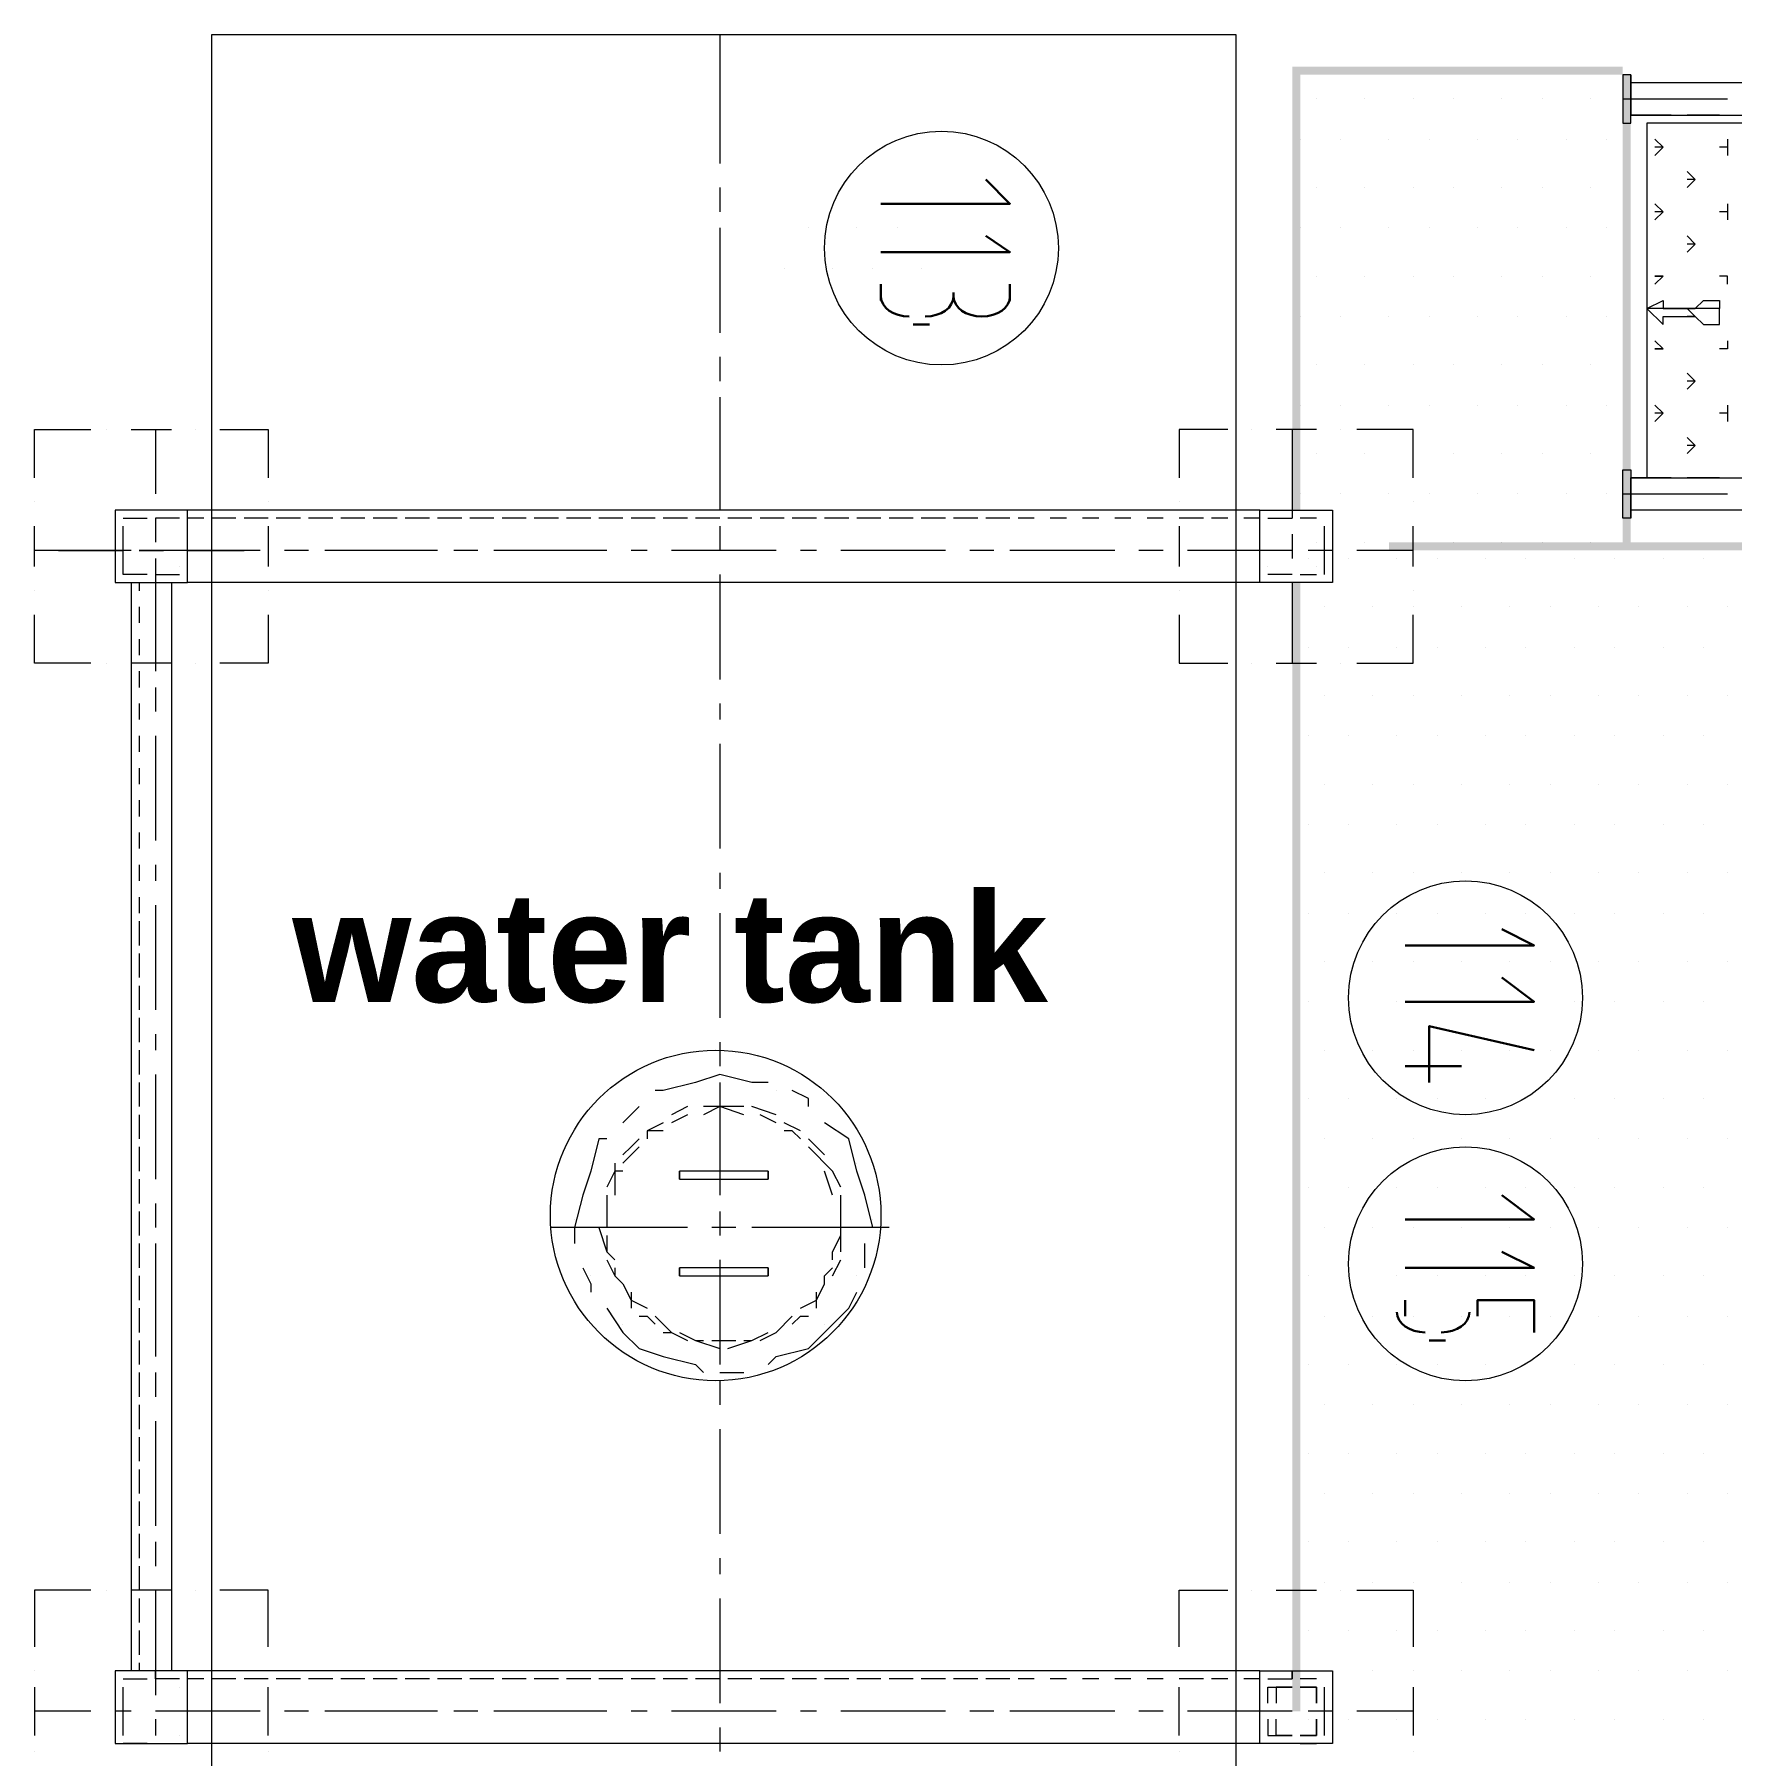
# Model space of a CAD drawing. Header units: metres. Extents: x -941 to 1333, y -28 to 1490.
# Drawn here: x 990.004 to 993.573, y 357.662 to 361.282 of the extents above; entities that cross this region are included whole.
import ezdxf

# ---------------------------------------------------------------- set-up
doc = ezdxf.new("R2010")
doc.units = ezdxf.units.M
doc.styles.add('PDF Arial Bold', font='arialbd.ttf')

msp = doc.modelspace()

# ---------------------------------------------------------------- linework, layer by layer
at = {"lineweight": 0}
for points in [[(992.53046, 356.27946), (990.37675, 356.27946), (990.37675, 361.28219), (992.53046, 361.28219)], [(993.34447, 361.09565), (993.36142, 361.09565), (993.36142, 361.1974), (993.34447, 361.1974)], [(993.34447, 361.09565), (993.36142, 361.09565), (993.36142, 361.1974), (993.34447, 361.1974)], [(993.63276, 361.09565), (993.39534, 361.09565), (993.39534, 360.34948), (993.63276, 360.34948)], [(993.34447, 360.36644), (993.36142, 360.36644), (993.36142, 360.26469), (993.34447, 360.26469)], [(993.34447, 360.36644), (993.36142, 360.36644), (993.36142, 360.26469), (993.34447, 360.26469)], [(990.25804, 360.12902), (990.32587, 360.12902), (990.32587, 360.28165), (990.25804, 360.28165), (990.17324, 360.28165), (990.17324, 360.12902)], [(992.64917, 360.12902), (992.58134, 360.12902), (992.58134, 360.28165), (992.64917, 360.28165), (992.73396, 360.28165), (992.73396, 360.12902)], [(990.25804, 357.68701), (990.32587, 357.68701), (990.32587, 357.83964), (990.25804, 357.83964), (990.25804, 357.82268), (990.25804, 357.83964), (990.17324, 357.83964), (990.17324, 357.68701)], [(992.64917, 357.68701), (992.58134, 357.68701), (992.58134, 357.83964), (992.64917, 357.83964), (992.64917, 357.82268), (992.64917, 357.83964), (992.73396, 357.83964), (992.73396, 357.68701)], [(992.70005, 357.7718), (992.70005, 357.80572), (992.66613, 357.80572), (992.70005, 357.80572)], [(992.66613, 357.70397), (992.70005, 357.70397), (992.70005, 357.73789), (992.70005, 357.70397)]]:
    msp.add_lwpolyline(points, close=True, dxfattribs=at)
for points in [[(991.44512, 361.28219), (991.44512, 361.01086)], [(993.36142, 361.1974), (993.36142, 361.11261), (995.71864, 361.11261), (995.71864, 361.18044), (993.36142, 361.18044)], [(992.70005, 361.14652), (992.70005, 361.14652)], [(992.8018, 361.14652), (992.8018, 361.14652)], [(992.90355, 361.14652), (992.90355, 361.14652)], [(992.98834, 361.14652), (992.98834, 361.14652)], [(993.09009, 361.14652), (993.09009, 361.14652)], [(993.17488, 361.14652), (993.17488, 361.14652)], [(993.27663, 361.14652), (993.27663, 361.14652)], [(993.34447, 361.14652), (993.56492, 361.14652)], [(993.44622, 361.11261), (993.36142, 361.11261)], [(993.54797, 361.11261), (993.48013, 361.11261)], [(992.66613, 361.06173), (992.66613, 361.06173)], [(992.75092, 361.06173), (992.75092, 361.06173)], [(992.85267, 361.06173), (992.85267, 361.06173)], [(992.93746, 361.06173), (992.93746, 361.06173)], [(993.03921, 361.06173), (993.03921, 361.06173)], [(993.12401, 361.06173), (993.12401, 361.06173)], [(993.22576, 361.06173), (993.22576, 361.06173)], [(993.31055, 361.06173), (993.31055, 361.06173)], [(993.4123, 361.06173), (993.42926, 361.04477), (993.4123, 361.04477)], [(993.56492, 361.06173), (993.56492, 361.04477), (993.54797, 361.04477)], [(993.42926, 361.04477), (993.4123, 361.02781)], [(993.56492, 361.04477), (993.56492, 361.02781)], [(993.48013, 360.9939), (993.49709, 360.97694), (993.48013, 360.97694)], [(993.49709, 360.97694), (993.48013, 360.95998)], [(991.44512, 360.95998), (991.44512, 360.90911)], [(992.70005, 360.95998), (992.70005, 360.95998)], [(992.8018, 360.95998), (992.8018, 360.95998)], [(992.90355, 360.95998), (992.90355, 360.95998)], [(992.98834, 360.95998), (992.98834, 360.95998)], [(993.09009, 360.95998), (993.09009, 360.95998)], [(993.17488, 360.95998), (993.17488, 360.95998)], [(993.27663, 360.95998), (993.27663, 360.95998)], [(993.4123, 360.92606), (993.42926, 360.90911), (993.4123, 360.90911)], [(993.42926, 360.90911), (993.4123, 360.89215)], [(993.56492, 360.92606), (993.56492, 360.90911), (993.54797, 360.90911)], [(993.56492, 360.90911), (993.56492, 360.89215)], [(991.44512, 360.87519), (991.44512, 360.65473)], [(991.63167, 360.87519), (991.63167, 360.87519)], [(991.73342, 360.87519), (991.73342, 360.87519)], [(991.81821, 360.87519), (991.81821, 360.87519)], [(992.66613, 360.87519), (992.66613, 360.87519)], [(992.75092, 360.87519), (992.75092, 360.87519)], [(992.85267, 360.87519), (992.85267, 360.87519)], [(992.93746, 360.87519), (992.93746, 360.87519)], [(993.03921, 360.87519), (993.03921, 360.87519)], [(993.12401, 360.87519), (993.12401, 360.87519)], [(993.22576, 360.87519), (993.22576, 360.87519)], [(993.31055, 360.87519), (993.31055, 360.87519)], [(993.48013, 360.85823), (993.49709, 360.84127), (993.48013, 360.84127)], [(993.49709, 360.84127), (993.48013, 360.82431)], [(991.58079, 360.7904), (991.58079, 360.7904)], [(991.68254, 360.7904), (991.68254, 360.7904)], [(991.76733, 360.7904), (991.76733, 360.7904)], [(991.86908, 360.7904), (991.86908, 360.7904)], [(992.70005, 360.77344), (992.70005, 360.77344)], [(992.8018, 360.77344), (992.8018, 360.77344)], [(992.90355, 360.77344), (992.90355, 360.77344)], [(992.98834, 360.77344), (992.98834, 360.77344)], [(993.09009, 360.77344), (993.09009, 360.77344)], [(993.17488, 360.77344), (993.17488, 360.77344)], [(993.27663, 360.77344), (993.27663, 360.77344)], [(993.4123, 360.77344), (993.42926, 360.77344), (993.4123, 360.77344)], [(993.42926, 360.77344), (993.4123, 360.75648)], [(993.56492, 360.75648), (993.56492, 360.77344), (993.54797, 360.77344)], [(993.39534, 360.70561), (993.42926, 360.72256), (993.42926, 360.70561), (993.49709, 360.70561), (993.51405, 360.72256), (993.54797, 360.72256), (993.54797, 360.70561), (993.39534, 360.70561), (993.42926, 360.67169), (993.42926, 360.68865), (993.49709, 360.68865), (993.51405, 360.67169), (993.54797, 360.67169), (993.54797, 360.70561)], [(992.66613, 360.68865), (992.66613, 360.68865)], [(992.75092, 360.68865), (992.75092, 360.68865)], [(992.85267, 360.68865), (992.85267, 360.68865)], [(992.93746, 360.68865), (992.93746, 360.68865)], [(993.03921, 360.68865), (993.03921, 360.68865)], [(993.12401, 360.68865), (993.12401, 360.68865)], [(993.22576, 360.68865), (993.22576, 360.68865)], [(993.31055, 360.68865), (993.31055, 360.68865)], [(993.48013, 360.70561), (993.49709, 360.68865), (993.48013, 360.68865), (993.49709, 360.68865)], [(993.4123, 360.63777), (993.42926, 360.62081), (993.4123, 360.62081), (993.42926, 360.62081)], [(993.56492, 360.63777), (993.56492, 360.62081), (993.54797, 360.62081)], [(993.56492, 360.62081), (993.56492, 360.62081)], [(991.44512, 360.60385), (991.44512, 360.55298)], [(992.70005, 360.5869), (992.70005, 360.5869)], [(992.8018, 360.5869), (992.8018, 360.5869)], [(992.90355, 360.5869), (992.90355, 360.5869)], [(992.98834, 360.5869), (992.98834, 360.5869)], [(993.09009, 360.5869), (993.09009, 360.5869)], [(993.17488, 360.5869), (993.17488, 360.5869)], [(993.27663, 360.5869), (993.27663, 360.5869)], [(993.48013, 360.56994), (993.49709, 360.55298), (993.48013, 360.55298)], [(993.49709, 360.55298), (993.48013, 360.53602)], [(991.44512, 360.51906), (991.44512, 360.28165)], [(992.66613, 360.5021), (992.66613, 360.5021)], [(992.75092, 360.5021), (992.75092, 360.5021)], [(992.85267, 360.5021), (992.85267, 360.5021)], [(992.93746, 360.5021), (992.93746, 360.5021)], [(993.03921, 360.5021), (993.03921, 360.5021)], [(993.12401, 360.5021), (993.12401, 360.5021)], [(993.22576, 360.5021), (993.22576, 360.5021)], [(993.31055, 360.5021), (993.31055, 360.5021)], [(993.4123, 360.5021), (993.42926, 360.48515), (993.4123, 360.48515)], [(993.42926, 360.48515), (993.4123, 360.46819)], [(993.56492, 360.5021), (993.56492, 360.48515), (993.54797, 360.48515)], [(993.56492, 360.48515), (993.56492, 360.46819)], [(990.00366, 360.34948), (990.00366, 360.45123), (990.12237, 360.45123)], [(990.15629, 360.45123), (990.15629, 360.45123)], [(990.20716, 360.45123), (990.29195, 360.45123)], [(990.25804, 360.45123), (990.25804, 360.31556)], [(990.34283, 360.45123), (990.34283, 360.45123)], [(990.3937, 360.45123), (990.49545, 360.45123), (990.49545, 360.34948)], [(992.5135, 360.45123), (992.41175, 360.45123), (992.41175, 360.34948)], [(992.56438, 360.45123), (992.56438, 360.45123)], [(992.70005, 360.45123), (992.61525, 360.45123)], [(992.64917, 360.45123), (992.64917, 360.26469)], [(992.75092, 360.45123), (992.75092, 360.45123)], [(992.90355, 360.34948), (992.90355, 360.45123), (992.78484, 360.45123)], [(993.48013, 360.43427), (993.49709, 360.41731), (993.48013, 360.41731)], [(992.70005, 360.40035), (992.70005, 360.40035)], [(992.8018, 360.40035), (992.8018, 360.40035)], [(992.90355, 360.40035), (992.90355, 360.40035)], [(992.98834, 360.40035), (992.98834, 360.40035)], [(993.09009, 360.40035), (993.09009, 360.40035)], [(993.17488, 360.40035), (993.17488, 360.40035)], [(993.27663, 360.40035), (993.27663, 360.40035)], [(993.49709, 360.41731), (993.48013, 360.40035)], [(993.44622, 360.34948), (993.36142, 360.34948)], [(993.36142, 360.26469), (993.36142, 360.34948), (995.71864, 360.34948), (995.71864, 360.28165), (993.36142, 360.28165)], [(993.4123, 360.34948), (993.4123, 360.34948)], [(993.54797, 360.34948), (993.48013, 360.34948)], [(993.56492, 360.34948), (993.56492, 360.34948)], [(990.00366, 360.2986), (990.00366, 360.2986)], [(990.49545, 360.2986), (990.49545, 360.2986)], [(992.41175, 360.2986), (992.41175, 360.2986)], [(992.66613, 360.31556), (992.66613, 360.31556)], [(992.75092, 360.31556), (992.75092, 360.31556)], [(992.85267, 360.31556), (992.85267, 360.31556)], [(992.90355, 360.2986), (992.90355, 360.2986)], [(992.93746, 360.31556), (992.93746, 360.31556)], [(993.03921, 360.31556), (993.03921, 360.31556)], [(993.12401, 360.31556), (993.12401, 360.31556)], [(993.22576, 360.31556), (993.22576, 360.31556)], [(993.31055, 360.31556), (993.31055, 360.31556)], [(993.34447, 360.31556), (993.56492, 360.31556)], [(990.1902, 360.26469), (990.24108, 360.26469)], [(990.1902, 360.26469), (990.1902, 360.26469)], [(990.24108, 360.28165), (990.24108, 360.28165)], [(990.25804, 360.28165), (990.25804, 360.28165)], [(990.30891, 360.26469), (990.25804, 360.26469)], [(990.25804, 360.26469), (990.25804, 360.21381)], [(990.30891, 360.26469), (990.30891, 360.26469)], [(992.58134, 360.28165), (990.32587, 360.28165)], [(990.35979, 360.26469), (990.32587, 360.26469)], [(990.42762, 360.26469), (990.37675, 360.26469)], [(990.49545, 360.26469), (990.44458, 360.26469)], [(990.56329, 360.26469), (990.51241, 360.26469)], [(990.63112, 360.26469), (990.58025, 360.26469)], [(990.69895, 360.26469), (990.64808, 360.26469)], [(990.76679, 360.26469), (990.71591, 360.26469)], [(990.83462, 360.26469), (990.78375, 360.26469)], [(990.90246, 360.26469), (990.85158, 360.26469)], [(990.97029, 360.26469), (990.91941, 360.26469)], [(991.03812, 360.26469), (990.98725, 360.26469)], [(991.10596, 360.26469), (991.05508, 360.26469)], [(991.17379, 360.26469), (991.12291, 360.26469)], [(991.24162, 360.26469), (991.19075, 360.26469)], [(991.30946, 360.26469), (991.25858, 360.26469)], [(991.37729, 360.26469), (991.32642, 360.26469)], [(991.44512, 360.26469), (991.39425, 360.26469)], [(991.51296, 360.26469), (991.46208, 360.26469)], [(991.58079, 360.26469), (991.52992, 360.26469)], [(991.64863, 360.26469), (991.59775, 360.26469)], [(991.71646, 360.26469), (991.66558, 360.26469)], [(991.78429, 360.26469), (991.73342, 360.26469)], [(991.85213, 360.26469), (991.80125, 360.26469)], [(991.91996, 360.26469), (991.86908, 360.26469)], [(991.98779, 360.26469), (991.93692, 360.26469)], [(992.05563, 360.26469), (992.00475, 360.26469)], [(992.1065, 360.26469), (992.07259, 360.26469)], [(992.17434, 360.26469), (992.14042, 360.26469)], [(992.24217, 360.26469), (992.20825, 360.26469)], [(992.31, 360.26469), (992.27609, 360.26469)], [(992.37784, 360.26469), (992.34392, 360.26469)], [(992.46263, 360.26469), (992.41175, 360.26469)], [(992.5135, 360.26469), (992.47959, 360.26469)], [(992.58134, 360.26469), (992.54742, 360.26469)], [(992.5983, 360.26469), (992.64917, 360.26469)], [(992.5983, 360.26469), (992.5983, 360.26469)], [(992.64917, 360.28165), (992.64917, 360.28165)], [(992.66613, 360.28165), (992.66613, 360.28165)], [(992.70005, 360.26469), (992.66613, 360.26469)], [(992.70005, 360.26469), (992.70005, 360.26469)], [(990.00366, 360.16294), (990.00366, 360.24773)], [(990.24108, 360.14598), (990.1902, 360.14598), (990.1902, 360.24773)], [(990.32587, 360.14598), (990.32587, 360.24773)], [(990.49545, 360.24773), (990.49545, 360.16294)], [(991.44512, 360.24773), (991.44512, 360.19685)], [(992.41175, 360.24773), (992.41175, 360.16294)], [(992.58134, 360.14598), (992.58134, 360.24773)], [(992.64917, 360.23077), (992.64917, 360.17989)], [(992.717, 360.14598), (992.717, 360.24773)], [(992.90355, 360.16294), (992.90355, 360.24773)], [(990.12237, 360.19685), (990.00366, 360.19685)], [(990.05454, 360.19685), (990.1902, 360.19685), (990.05454, 360.19685)], [(990.20716, 360.19685), (990.17324, 360.19685)], [(990.22412, 360.19685), (990.27499, 360.19685), (990.22412, 360.19685)], [(990.4785, 360.19685), (990.25804, 360.19685)], [(990.25804, 360.17989), (990.25804, 359.94248)], [(990.32587, 360.19685), (990.44458, 360.19685), (990.32587, 360.19685)], [(990.58025, 360.19685), (990.52937, 360.19685)], [(990.85158, 360.19685), (990.61416, 360.19685)], [(990.93637, 360.19685), (990.8855, 360.19685)], [(991.20771, 360.19685), (990.97029, 360.19685)], [(991.2925, 360.19685), (991.25858, 360.19685)], [(991.56383, 360.19685), (991.34337, 360.19685)], [(991.64863, 360.19685), (991.61471, 360.19685)], [(991.91996, 360.19685), (991.6995, 360.19685)], [(992.02171, 360.19685), (991.97083, 360.19685)], [(992.27609, 360.19685), (992.05563, 360.19685)], [(992.37784, 360.19685), (992.32696, 360.19685)], [(992.64917, 360.19685), (992.42871, 360.19685)], [(992.73396, 360.19685), (992.68309, 360.19685)], [(992.68309, 360.17989), (992.68309, 360.17989)], [(992.70005, 360.21381), (992.70005, 360.21381)], [(992.76788, 360.17989), (992.76788, 360.17989)], [(992.90355, 360.19685), (992.78484, 360.19685)], [(992.8018, 360.21381), (992.8018, 360.21381)], [(992.86963, 360.17989), (992.86963, 360.17989)], [(992.90355, 360.21381), (992.90355, 360.21381)], [(992.95442, 360.17989), (992.95442, 360.17989)], [(992.98834, 360.21381), (992.98834, 360.21381)], [(993.05617, 360.17989), (993.05617, 360.17989)], [(993.09009, 360.21381), (993.09009, 360.21381)], [(993.14096, 360.17989), (993.14096, 360.17989)], [(993.17488, 360.21381), (993.17488, 360.21381)], [(993.24271, 360.17989), (993.24271, 360.17989)], [(993.27663, 360.21381), (993.27663, 360.21381)], [(993.32751, 360.17989), (993.32751, 360.17989)], [(993.42926, 360.17989), (993.42926, 360.17989)], [(993.51405, 360.17989), (993.51405, 360.17989)], [(990.1902, 360.16294), (990.1902, 360.16294)], [(990.25804, 360.14598), (990.30891, 360.14598)], [(990.30891, 360.16294), (990.30891, 360.16294)], [(991.44512, 360.14598), (991.44512, 359.92552)], [(992.5983, 360.16294), (992.5983, 360.16294)], [(992.64917, 360.14598), (992.5983, 360.14598)], [(992.66613, 360.14598), (992.70005, 360.14598)], [(992.70005, 360.16294), (992.70005, 360.16294)], [(990.00366, 360.11206), (990.00366, 360.11206)], [(990.20716, 360.12902), (990.20716, 357.83964)], [(990.22412, 360.12902), (990.22412, 360.11206)], [(990.24108, 360.12902), (990.24108, 360.12902)], [(990.25804, 360.12902), (990.25804, 360.12902)], [(990.29195, 360.12902), (990.29195, 357.83964)], [(992.58134, 360.12902), (990.32587, 360.12902)], [(990.35979, 360.12902), (990.32587, 360.12902)], [(990.42762, 360.12902), (990.37675, 360.12902)], [(990.49545, 360.12902), (990.44458, 360.12902)], [(990.49545, 360.11206), (990.49545, 360.11206)], [(990.56329, 360.12902), (990.51241, 360.12902)], [(990.63112, 360.12902), (990.58025, 360.12902)], [(990.69895, 360.12902), (990.64808, 360.12902)], [(990.76679, 360.12902), (990.71591, 360.12902)], [(990.83462, 360.12902), (990.78375, 360.12902)], [(990.90246, 360.12902), (990.85158, 360.12902)], [(990.97029, 360.12902), (990.91941, 360.12902)], [(991.03812, 360.12902), (990.98725, 360.12902)], [(991.10596, 360.12902), (991.05508, 360.12902)], [(991.17379, 360.12902), (991.12291, 360.12902)], [(991.24162, 360.12902), (991.19075, 360.12902)], [(991.30946, 360.12902), (991.25858, 360.12902)], [(991.37729, 360.12902), (991.32642, 360.12902)], [(991.44512, 360.12902), (991.39425, 360.12902)], [(991.51296, 360.12902), (991.46208, 360.12902)], [(991.58079, 360.12902), (991.52992, 360.12902)], [(991.64863, 360.12902), (991.59775, 360.12902)], [(991.71646, 360.12902), (991.66558, 360.12902)], [(991.78429, 360.12902), (991.73342, 360.12902)], [(991.85213, 360.12902), (991.80125, 360.12902)], [(991.91996, 360.12902), (991.86908, 360.12902)], [(991.98779, 360.12902), (991.93692, 360.12902)], [(992.05563, 360.12902), (992.00475, 360.12902)], [(992.1065, 360.12902), (992.07259, 360.12902)], [(992.17434, 360.12902), (992.14042, 360.12902)], [(992.24217, 360.12902), (992.20825, 360.12902)], [(992.31, 360.12902), (992.27609, 360.12902)], [(992.37784, 360.12902), (992.34392, 360.12902)], [(992.46263, 360.12902), (992.41175, 360.12902)], [(992.41175, 360.11206), (992.41175, 360.11206)], [(992.5135, 360.12902), (992.47959, 360.12902)], [(992.58134, 360.12902), (992.54742, 360.12902)], [(992.64917, 360.12902), (992.64917, 360.12902)], [(992.64917, 360.12902), (992.64917, 359.95944)], [(992.66613, 360.12902), (992.66613, 360.12902)], [(992.90355, 360.11206), (992.90355, 360.11206)], [(990.22412, 360.07814), (990.22412, 360.04423)], [(992.717, 360.07814), (992.717, 360.07814)], [(992.81875, 360.07814), (992.81875, 360.07814)], [(992.90355, 360.07814), (992.90355, 360.07814)], [(993.0053, 360.07814), (993.0053, 360.07814)], [(993.10705, 360.07814), (993.10705, 360.07814)], [(993.19184, 360.07814), (993.19184, 360.07814)], [(993.29359, 360.07814), (993.29359, 360.07814)], [(993.37838, 360.07814), (993.37838, 360.07814)], [(993.48013, 360.07814), (993.48013, 360.07814)], [(993.56492, 360.07814), (993.56492, 360.07814)], [(990.12237, 359.95944), (990.00366, 359.95944), (990.00366, 360.06119)], [(990.49545, 360.06119), (990.49545, 359.95944), (990.3937, 359.95944)], [(992.41175, 360.06119), (992.41175, 359.95944), (992.5135, 359.95944)], [(992.78484, 359.95944), (992.90355, 359.95944), (992.90355, 360.06119)], [(990.22412, 360.01031), (990.22412, 359.97639)], [(992.68309, 359.99335), (992.68309, 359.99335)], [(992.76788, 359.99335), (992.76788, 359.99335)], [(992.86963, 359.99335), (992.86963, 359.99335)], [(992.95442, 359.99335), (992.95442, 359.99335)], [(993.05617, 359.99335), (993.05617, 359.99335)], [(993.14096, 359.99335), (993.14096, 359.99335)], [(993.24271, 359.99335), (993.24271, 359.99335)], [(993.32751, 359.99335), (993.32751, 359.99335)], [(993.42926, 359.99335), (993.42926, 359.99335)], [(993.51405, 359.99335), (993.51405, 359.99335)], [(990.15629, 359.95944), (990.15629, 359.95944)], [(990.29195, 359.95944), (990.20716, 359.95944)], [(990.22412, 359.94248), (990.22412, 359.90856)], [(990.34283, 359.95944), (990.34283, 359.95944)], [(992.56438, 359.95944), (992.56438, 359.95944)], [(992.61525, 359.95944), (992.70005, 359.95944)], [(992.75092, 359.95944), (992.75092, 359.95944)], [(990.25804, 359.90856), (990.25804, 359.85769)], [(992.717, 359.8916), (992.717, 359.8916)], [(992.81875, 359.8916), (992.81875, 359.8916)], [(992.90355, 359.8916), (992.90355, 359.8916)], [(993.0053, 359.8916), (993.0053, 359.8916)], [(993.10705, 359.8916), (993.10705, 359.8916)], [(993.19184, 359.8916), (993.19184, 359.8916)], [(993.29359, 359.8916), (993.29359, 359.8916)], [(993.37838, 359.8916), (993.37838, 359.8916)], [(993.48013, 359.8916), (993.48013, 359.8916)], [(993.56492, 359.8916), (993.56492, 359.8916)], [(990.22412, 359.87464), (990.22412, 359.84073)], [(991.44512, 359.87464), (991.44512, 359.84073)], [(990.22412, 359.80681), (990.22412, 359.77289)], [(990.25804, 359.80681), (990.25804, 359.58635)], [(991.44512, 359.78985), (991.44512, 359.56939)], [(992.68309, 359.80681), (992.68309, 359.80681)], [(992.76788, 359.80681), (992.76788, 359.80681)], [(992.86963, 359.80681), (992.86963, 359.80681)], [(992.95442, 359.80681), (992.95442, 359.80681)], [(993.05617, 359.80681), (993.05617, 359.80681)], [(993.14096, 359.80681), (993.14096, 359.80681)], [(993.24271, 359.80681), (993.24271, 359.80681)], [(993.32751, 359.80681), (993.32751, 359.80681)], [(993.42926, 359.80681), (993.42926, 359.80681)], [(993.51405, 359.80681), (993.51405, 359.80681)], [(990.22412, 359.73898), (990.22412, 359.70506)], [(992.717, 359.70506), (992.717, 359.70506)], [(992.81875, 359.70506), (992.81875, 359.70506)], [(992.90355, 359.70506), (992.90355, 359.70506)], [(993.0053, 359.70506), (993.0053, 359.70506)], [(993.10705, 359.70506), (993.10705, 359.70506)], [(993.19184, 359.70506), (993.19184, 359.70506)], [(993.29359, 359.70506), (993.29359, 359.70506)], [(993.37838, 359.70506), (993.37838, 359.70506)], [(993.48013, 359.70506), (993.48013, 359.70506)], [(993.56492, 359.70506), (993.56492, 359.70506)], [(990.22412, 359.67114), (990.22412, 359.63723)], [(990.22412, 359.60331), (990.22412, 359.56939)], [(992.68309, 359.62027), (992.68309, 359.62027)], [(992.76788, 359.62027), (992.76788, 359.62027)], [(992.86963, 359.62027), (992.86963, 359.62027)], [(992.95442, 359.62027), (992.95442, 359.62027)], [(993.05617, 359.62027), (993.05617, 359.62027)], [(993.14096, 359.62027), (993.14096, 359.62027)], [(993.24271, 359.62027), (993.24271, 359.62027)], [(993.32751, 359.62027), (993.32751, 359.62027)], [(993.42926, 359.62027), (993.42926, 359.62027)], [(993.51405, 359.62027), (993.51405, 359.62027)], [(990.22412, 359.53548), (990.22412, 359.50156)], [(990.25804, 359.53548), (990.25804, 359.50156)], [(991.44512, 359.51852), (991.44512, 359.4846)], [(992.717, 359.51852), (992.717, 359.51852)], [(992.81875, 359.51852), (992.81875, 359.51852)], [(992.90355, 359.51852), (992.90355, 359.51852)], [(993.0053, 359.51852), (993.0053, 359.51852)], [(993.10705, 359.51852), (993.10705, 359.51852)], [(993.19184, 359.51852), (993.19184, 359.51852)], [(993.29359, 359.51852), (993.29359, 359.51852)], [(993.37838, 359.51852), (993.37838, 359.51852)], [(993.48013, 359.51852), (993.48013, 359.51852)], [(993.56492, 359.51852), (993.56492, 359.51852)], [(990.22412, 359.46764), (990.22412, 359.43373)], [(990.25804, 359.45068), (990.25804, 359.23022)], [(991.44512, 359.43373), (991.44512, 359.21327)], [(992.68309, 359.43373), (992.68309, 359.43373)], [(992.76788, 359.43373), (992.76788, 359.43373)], [(992.86963, 359.43373), (992.86963, 359.43373)], [(992.95442, 359.43373), (992.95442, 359.43373)], [(993.05617, 359.43373), (993.05617, 359.43373)], [(993.14096, 359.43373), (993.14096, 359.43373)], [(993.24271, 359.43373), (993.24271, 359.43373)], [(993.32751, 359.43373), (993.32751, 359.43373)], [(993.42926, 359.43373), (993.42926, 359.43373)], [(993.51405, 359.43373), (993.51405, 359.43373)], [(990.22412, 359.41677), (990.22412, 359.36589)], [(990.22412, 359.34893), (990.22412, 359.29806)], [(992.717, 359.33197), (992.717, 359.33197)], [(992.81875, 359.33197), (992.81875, 359.33197)], [(992.90355, 359.33197), (992.90355, 359.33197)], [(993.0053, 359.33197), (993.0053, 359.33197)], [(993.10705, 359.33197), (993.10705, 359.33197)], [(993.19184, 359.33197), (993.19184, 359.33197)], [(993.29359, 359.33197), (993.29359, 359.33197)], [(993.37838, 359.33197), (993.37838, 359.33197)], [(993.48013, 359.33197), (993.48013, 359.33197)], [(993.56492, 359.33197), (993.56492, 359.33197)], [(990.22412, 359.2811), (990.22412, 359.23022)], [(992.68309, 359.24718), (992.68309, 359.24718)], [(992.76788, 359.24718), (992.76788, 359.24718)], [(992.86963, 359.24718), (992.86963, 359.24718)], [(992.95442, 359.24718), (992.95442, 359.24718)], [(993.05617, 359.24718), (993.05617, 359.24718)], [(993.14096, 359.24718), (993.14096, 359.24718)], [(993.24271, 359.24718), (993.24271, 359.24718)], [(993.32751, 359.24718), (993.32751, 359.24718)], [(993.42926, 359.24718), (993.42926, 359.24718)], [(993.51405, 359.24718), (993.51405, 359.24718)], [(990.22412, 359.21327), (990.22412, 359.16239)], [(990.25804, 359.17935), (990.25804, 359.14543)], [(990.22412, 359.14543), (990.22412, 359.09456)], [(991.44512, 359.16239), (991.44512, 359.11152)], [(992.717, 359.14543), (992.717, 359.14543)], [(992.81875, 359.14543), (992.81875, 359.14543)], [(992.90355, 359.14543), (992.90355, 359.14543)], [(993.0053, 359.14543), (993.0053, 359.14543)], [(993.10705, 359.14543), (993.10705, 359.14543)], [(993.19184, 359.14543), (993.19184, 359.14543)], [(993.29359, 359.14543), (993.29359, 359.14543)], [(993.37838, 359.14543), (993.37838, 359.14543)], [(993.48013, 359.14543), (993.48013, 359.14543)], [(993.56492, 359.14543), (993.56492, 359.14543)], [(990.25804, 359.09456), (990.25804, 358.8741)], [(991.54687, 359.0776), (991.51296, 359.0776), (991.44512, 359.09456), (991.39425, 359.0776), (991.32642, 359.06064), (991.30946, 359.06064)], [(991.44512, 359.09456), (991.44512, 359.09456)], [(990.22412, 359.0776), (990.22412, 359.02672)], [(991.32642, 359.06064), (991.32642, 359.06064)], [(991.44512, 359.0776), (991.44512, 358.84018)], [(991.56383, 359.06064), (991.56383, 359.06064)], [(991.63167, 359.02672), (991.63167, 359.04368), (991.59775, 359.06064)], [(991.27554, 359.02672), (991.24162, 358.99281)], [(991.37729, 359.02672), (991.34337, 359.00977)], [(991.496, 359.02672), (991.44512, 359.02672), (991.41121, 359.02672)], [(991.496, 359.00977), (991.44512, 359.02672), (991.41121, 359.00977)], [(991.56383, 359.00977), (991.51296, 359.02672)], [(992.68309, 359.04368), (992.68309, 359.04368)], [(992.76788, 359.04368), (992.76788, 359.04368)], [(992.86963, 359.04368), (992.86963, 359.04368)], [(992.95442, 359.04368), (992.95442, 359.04368)], [(993.05617, 359.04368), (993.05617, 359.04368)], [(993.14096, 359.04368), (993.14096, 359.04368)], [(993.24271, 359.04368), (993.24271, 359.04368)], [(993.32751, 359.04368), (993.32751, 359.04368)], [(993.42926, 359.04368), (993.42926, 359.04368)], [(993.51405, 359.04368), (993.51405, 359.04368)], [(990.22412, 359.00977), (990.22412, 358.95889)], [(991.24162, 358.99281), (991.24162, 358.99281)], [(991.32642, 358.99281), (991.2925, 358.97585)], [(991.37729, 359.00977), (991.34337, 358.99281)], [(991.56383, 358.99281), (991.52992, 359.00977)], [(991.61471, 358.97585), (991.58079, 358.99281)], [(991.76733, 358.77235), (991.75038, 358.84018), (991.73342, 358.89106), (991.71646, 358.95889), (991.66558, 358.99281)], [(991.66558, 358.99281), (991.66558, 358.99281)], [(991.20771, 358.95889), (991.19075, 358.95889), (991.17379, 358.89106), (991.15683, 358.84018), (991.13987, 358.77235), (991.13987, 358.73843)], [(991.27554, 358.95889), (991.25858, 358.94193), (991.24162, 358.92497)], [(991.32642, 358.97585), (991.2925, 358.97585), (991.2925, 358.95889)], [(991.61471, 358.95889), (991.59775, 358.97585), (991.58079, 358.97585)], [(991.66558, 358.92497), (991.64863, 358.94193), (991.63167, 358.95889)], [(992.717, 358.95889), (992.717, 358.95889)], [(992.81875, 358.95889), (992.81875, 358.95889)], [(992.90355, 358.95889), (992.90355, 358.95889)], [(993.0053, 358.95889), (993.0053, 358.95889)], [(993.10705, 358.95889), (993.10705, 358.95889)], [(993.19184, 358.95889), (993.19184, 358.95889)], [(993.29359, 358.95889), (993.29359, 358.95889)], [(993.37838, 358.95889), (993.37838, 358.95889)], [(993.48013, 358.95889), (993.48013, 358.95889)], [(993.56492, 358.95889), (993.56492, 358.95889)], [(990.22412, 358.94193), (990.22412, 358.89106)], [(991.27554, 358.94193), (991.25858, 358.92497), (991.24162, 358.90801)], [(991.6995, 358.85714), (991.68254, 358.89106), (991.66558, 358.90801), (991.64863, 358.92497), (991.63167, 358.94193)], [(991.17379, 358.90801), (991.17379, 358.90801)], [(991.22467, 358.90801), (991.22467, 358.89106), (991.20771, 358.85714)], [(991.24162, 358.89106), (991.22467, 358.89106), (991.22467, 358.84018)], [(991.54687, 358.89106), (991.36033, 358.89106)], [(991.36033, 358.8741), (991.36033, 358.89106), (991.36033, 358.8741)], [(991.54687, 358.8741), (991.54687, 358.89106), (991.54687, 358.8741)], [(991.68254, 358.84018), (991.66558, 358.89106)], [(991.73342, 358.90801), (991.73342, 358.90801)], [(990.22412, 358.8741), (990.22412, 358.82322)], [(991.20771, 358.84018), (991.20771, 358.78931)], [(991.36033, 358.8741), (991.54687, 358.8741)], [(991.36033, 358.8741), (991.36033, 358.8741)], [(991.54687, 358.8741), (991.54687, 358.8741)], [(991.54687, 358.8741), (991.54687, 358.8741)], [(991.6995, 358.78931), (991.6995, 358.84018)], [(992.68309, 358.85714), (992.68309, 358.85714)], [(992.76788, 358.85714), (992.76788, 358.85714)], [(992.86963, 358.85714), (992.86963, 358.85714)], [(992.95442, 358.85714), (992.95442, 358.85714)], [(993.05617, 358.85714), (993.05617, 358.85714)], [(993.14096, 358.85714), (993.14096, 358.85714)], [(993.24271, 358.85714), (993.24271, 358.85714)], [(993.32751, 358.85714), (993.32751, 358.85714)], [(993.42926, 358.85714), (993.42926, 358.85714)], [(993.51405, 358.85714), (993.51405, 358.85714)], [(990.22412, 358.80626), (990.22412, 358.75539)], [(990.25804, 358.82322), (990.25804, 358.77235)], [(991.20771, 358.82322), (991.20771, 358.77235)], [(991.44512, 358.80626), (991.44512, 358.75539)], [(991.6995, 358.72147), (991.6995, 358.77235), (991.6995, 358.82322)], [(991.37729, 358.77235), (991.089, 358.77235)], [(991.13987, 358.78931), (991.13987, 358.78931)], [(991.19075, 358.77235), (991.20771, 358.72147)], [(991.47904, 358.77235), (991.42817, 358.77235)], [(991.80125, 358.77235), (991.51296, 358.77235)], [(991.76733, 358.78931), (991.76733, 358.78931)], [(991.76733, 358.77235), (991.76733, 358.77235)], [(992.717, 358.77235), (992.717, 358.77235)], [(992.81875, 358.77235), (992.81875, 358.77235)], [(992.90355, 358.77235), (992.90355, 358.77235)], [(993.0053, 358.77235), (993.0053, 358.77235)], [(993.10705, 358.77235), (993.10705, 358.77235)], [(993.19184, 358.77235), (993.19184, 358.77235)], [(993.29359, 358.77235), (993.29359, 358.77235)], [(993.37838, 358.77235), (993.37838, 358.77235)], [(993.48013, 358.77235), (993.48013, 358.77235)], [(993.56492, 358.77235), (993.56492, 358.77235)], [(990.22412, 358.73843), (990.22412, 358.68756)], [(990.25804, 358.73843), (990.25804, 358.50101)], [(991.20771, 358.75539), (991.20771, 358.72147), (991.22467, 358.70451)], [(991.68254, 358.70451), (991.68254, 358.72147), (991.6995, 358.75539)], [(991.75038, 358.68756), (991.75038, 358.72147), (991.75038, 358.73843)], [(991.20771, 358.70451), (991.22467, 358.6706)], [(991.44512, 358.70451), (991.44512, 358.48405)], [(991.68254, 358.6706), (991.6995, 358.70451)], [(990.22412, 358.6706), (990.22412, 358.61972)], [(991.15683, 358.68756), (991.17379, 358.65364), (991.17379, 358.63668)], [(991.17379, 358.6706), (991.17379, 358.6706)], [(991.22467, 358.68756), (991.22467, 358.6706), (991.24162, 358.65364), (991.25858, 358.61972), (991.25858, 358.60276)], [(991.54687, 358.68756), (991.36033, 358.68756)], [(991.36033, 358.68756), (991.36033, 358.6706), (991.36033, 358.68756)], [(991.36033, 358.68756), (991.36033, 358.68756)], [(991.36033, 358.6706), (991.54687, 358.6706)], [(991.54687, 358.68756), (991.54687, 358.6706), (991.54687, 358.68756)], [(991.54687, 358.68756), (991.54687, 358.68756)], [(991.64863, 358.60276), (991.64863, 358.61972), (991.66558, 358.65364), (991.66558, 358.6706), (991.68254, 358.68756)], [(991.73342, 358.6706), (991.73342, 358.6706)], [(992.68309, 358.6706), (992.68309, 358.6706)], [(992.76788, 358.6706), (992.76788, 358.6706)], [(992.86963, 358.6706), (992.86963, 358.6706)], [(992.95442, 358.6706), (992.95442, 358.6706)], [(993.05617, 358.6706), (993.05617, 358.6706)], [(993.14096, 358.6706), (993.14096, 358.6706)], [(993.24271, 358.6706), (993.24271, 358.6706)], [(993.32751, 358.6706), (993.32751, 358.6706)], [(993.42926, 358.6706), (993.42926, 358.6706)], [(993.51405, 358.6706), (993.51405, 358.6706)], [(991.25858, 358.63668), (991.25858, 358.61972), (991.2925, 358.60276)], [(991.54687, 358.48405), (991.56383, 358.50101), (991.63167, 358.51797), (991.66558, 358.55189), (991.71646, 358.60276), (991.73342, 358.63668)], [(991.61471, 358.60276), (991.64863, 358.61972), (991.64863, 358.63668)], [(990.22412, 358.60276), (990.22412, 358.55189)], [(991.20771, 358.60276), (991.24162, 358.55189), (991.27554, 358.51797), (991.32642, 358.50101), (991.39425, 358.48405), (991.41121, 358.4671)], [(991.24162, 358.56885), (991.24162, 358.56885)], [(991.27554, 358.58581), (991.2925, 358.58581), (991.30946, 358.56885)], [(991.30946, 358.58581), (991.34337, 358.55189)], [(991.32642, 358.55189), (991.34337, 358.55189), (991.37729, 358.53493)], [(991.36033, 358.55189), (991.39425, 358.53493), (991.41121, 358.53493)], [(991.496, 358.53493), (991.51296, 358.53493), (991.54687, 358.55189)], [(991.52992, 358.53493), (991.56383, 358.55189), (991.59775, 358.58581)], [(991.59775, 358.56885), (991.61471, 358.58581), (991.63167, 358.58581)], [(991.66558, 358.56885), (991.66558, 358.56885)], [(992.717, 358.58581), (992.717, 358.58581)], [(992.81875, 358.58581), (992.81875, 358.58581)], [(992.90355, 358.58581), (992.90355, 358.58581)], [(993.0053, 358.58581), (993.0053, 358.58581)], [(993.10705, 358.58581), (993.10705, 358.58581)], [(993.10705, 358.58581), (993.10705, 358.58581)], [(993.19184, 358.58581), (993.19184, 358.58581)], [(993.19184, 358.58581), (993.19184, 358.58581)], [(993.29359, 358.58581), (993.29359, 358.58581)], [(993.29359, 358.58581), (993.29359, 358.58581)], [(993.37838, 358.58581), (993.37838, 358.58581)], [(993.48013, 358.58581), (993.48013, 358.58581)], [(993.56492, 358.58581), (993.56492, 358.58581)], [(990.22412, 358.53493), (990.22412, 358.48405)], [(991.39425, 358.53493), (991.44512, 358.51797)], [(991.42817, 358.53493), (991.44512, 358.53493), (991.47904, 358.53493)], [(991.46208, 358.51797), (991.51296, 358.53493)], [(991.32642, 358.50101), (991.32642, 358.50101)], [(991.56383, 358.50101), (991.56383, 358.50101)], [(992.68309, 358.48405), (992.68309, 358.48405)], [(992.76788, 358.48405), (992.76788, 358.48405)], [(992.86963, 358.48405), (992.86963, 358.48405)], [(992.95442, 358.48405), (992.95442, 358.48405)], [(993.05617, 358.48405), (993.05617, 358.48405)], [(993.14096, 358.48405), (993.14096, 358.48405)], [(993.14096, 358.48405), (993.14096, 358.48405)], [(993.24271, 358.48405), (993.24271, 358.48405)], [(993.24271, 358.48405), (993.24271, 358.48405)], [(993.32751, 358.48405), (993.32751, 358.48405)], [(993.32751, 358.48405), (993.32751, 358.48405)], [(993.42926, 358.48405), (993.42926, 358.48405)], [(993.51405, 358.48405), (993.51405, 358.48405)], [(990.22412, 358.4671), (990.22412, 358.41622)], [(990.25804, 358.4671), (990.25804, 358.41622)], [(991.44512, 358.4671), (991.496, 358.4671)], [(991.44512, 358.4671), (991.44512, 358.4671)], [(991.44512, 358.45014), (991.44512, 358.39926)], [(990.22412, 358.39926), (990.22412, 358.34839)], [(992.717, 358.39926), (992.717, 358.39926)], [(992.81875, 358.39926), (992.81875, 358.39926)], [(992.90355, 358.39926), (992.90355, 358.39926)], [(993.0053, 358.39926), (993.0053, 358.39926)], [(993.10705, 358.39926), (993.10705, 358.39926)], [(993.10705, 358.39926), (993.10705, 358.39926)], [(993.19184, 358.39926), (993.19184, 358.39926)], [(993.19184, 358.39926), (993.19184, 358.39926)], [(993.29359, 358.39926), (993.29359, 358.39926)], [(993.29359, 358.39926), (993.29359, 358.39926)], [(993.37838, 358.39926), (993.37838, 358.39926)], [(993.48013, 358.39926), (993.48013, 358.39926)], [(993.56492, 358.39926), (993.56492, 358.39926)], [(990.25804, 358.36535), (990.25804, 358.14489)], [(991.44512, 358.34839), (991.44512, 358.12793)], [(990.22412, 358.33143), (990.22412, 358.28055)], [(992.68309, 358.29751), (992.68309, 358.29751)], [(992.76788, 358.29751), (992.76788, 358.29751)], [(992.86963, 358.29751), (992.86963, 358.29751)], [(992.95442, 358.29751), (992.95442, 358.29751)], [(993.05617, 358.29751), (993.05617, 358.29751)], [(993.14096, 358.29751), (993.14096, 358.29751)], [(993.14096, 358.29751), (993.14096, 358.29751)], [(993.24271, 358.29751), (993.24271, 358.29751)], [(993.24271, 358.29751), (993.24271, 358.29751)], [(993.32751, 358.29751), (993.32751, 358.29751)], [(993.32751, 358.29751), (993.32751, 358.29751)], [(993.42926, 358.29751), (993.42926, 358.29751)], [(993.51405, 358.29751), (993.51405, 358.29751)], [(990.22412, 358.2636), (990.22412, 358.21272)], [(990.22412, 358.19576), (990.22412, 358.14489)], [(992.717, 358.21272), (992.717, 358.21272)], [(992.81875, 358.21272), (992.81875, 358.21272)], [(992.90355, 358.21272), (992.90355, 358.21272)], [(993.0053, 358.21272), (993.0053, 358.21272)], [(993.10705, 358.21272), (993.10705, 358.21272)], [(993.10705, 358.21272), (993.10705, 358.21272)], [(993.19184, 358.21272), (993.19184, 358.21272)], [(993.19184, 358.21272), (993.19184, 358.21272)], [(993.29359, 358.21272), (993.29359, 358.21272)], [(993.29359, 358.21272), (993.29359, 358.21272)], [(993.37838, 358.21272), (993.37838, 358.21272)], [(993.48013, 358.21272), (993.48013, 358.21272)], [(993.56492, 358.21272), (993.56492, 358.21272)], [(990.22412, 358.12793), (990.22412, 358.07705)], [(990.25804, 358.11097), (990.25804, 358.06009)], [(992.68309, 358.11097), (992.68309, 358.11097)], [(992.76788, 358.11097), (992.76788, 358.11097)], [(992.86963, 358.11097), (992.86963, 358.11097)], [(992.95442, 358.11097), (992.95442, 358.11097)], [(993.05617, 358.11097), (993.05617, 358.11097)], [(993.14096, 358.11097), (993.14096, 358.11097)], [(993.24271, 358.11097), (993.24271, 358.11097)], [(993.32751, 358.11097), (993.32751, 358.11097)], [(993.42926, 358.11097), (993.42926, 358.11097)], [(993.51405, 358.11097), (993.51405, 358.11097)], [(990.22412, 358.06009), (990.22412, 358.00922)], [(991.44512, 358.07705), (991.44512, 358.04314)], [(990.12237, 358.00922), (990.00366, 358.00922), (990.00366, 357.89051)], [(990.15629, 358.00922), (990.15629, 358.00922)], [(990.29195, 358.00922), (990.20716, 358.00922)], [(990.25804, 358.00922), (990.25804, 357.78876)], [(990.34283, 358.00922), (990.34283, 358.00922)], [(990.49545, 357.89051), (990.49545, 358.00922), (990.3937, 358.00922)], [(992.41175, 357.89051), (992.41175, 358.00922), (992.5135, 358.00922)], [(992.56438, 358.00922), (992.56438, 358.00922)], [(992.61525, 358.00922), (992.70005, 358.00922)], [(992.717, 358.02618), (992.717, 358.02618)], [(992.75092, 358.00922), (992.75092, 358.00922)], [(992.78484, 358.00922), (992.90355, 358.00922), (992.90355, 357.89051)], [(992.81875, 358.02618), (992.81875, 358.02618)], [(992.90355, 358.02618), (992.90355, 358.02618)], [(993.0053, 358.02618), (993.0053, 358.02618)], [(993.10705, 358.02618), (993.10705, 358.02618)], [(993.19184, 358.02618), (993.19184, 358.02618)], [(993.29359, 358.02618), (993.29359, 358.02618)], [(993.37838, 358.02618), (993.37838, 358.02618)], [(993.48013, 358.02618), (993.48013, 358.02618)], [(993.56492, 358.02618), (993.56492, 358.02618)], [(990.22412, 357.99226), (990.22412, 357.94139)], [(991.44512, 357.99226), (991.44512, 357.7718)], [(990.22412, 357.92443), (990.22412, 357.87355)], [(992.68309, 357.92443), (992.68309, 357.92443)], [(992.76788, 357.92443), (992.76788, 357.92443)], [(992.86963, 357.92443), (992.86963, 357.92443)], [(992.95442, 357.92443), (992.95442, 357.92443)], [(993.05617, 357.92443), (993.05617, 357.92443)], [(993.14096, 357.92443), (993.14096, 357.92443)], [(993.24271, 357.92443), (993.24271, 357.92443)], [(993.32751, 357.92443), (993.32751, 357.92443)], [(993.42926, 357.92443), (993.42926, 357.92443)], [(993.51405, 357.92443), (993.51405, 357.92443)], [(990.00366, 357.83964), (990.00366, 357.83964)], [(990.22412, 357.85659), (990.22412, 357.83964)], [(992.58134, 357.83964), (990.32587, 357.83964)], [(990.49545, 357.83964), (990.49545, 357.83964)], [(992.41175, 357.83964), (992.41175, 357.83964)], [(992.717, 357.83964), (992.717, 357.83964)], [(992.81875, 357.83964), (992.81875, 357.83964)], [(992.90355, 357.83964), (992.90355, 357.83964)], [(992.90355, 357.83964), (992.90355, 357.83964)], [(993.0053, 357.83964), (993.0053, 357.83964)], [(993.10705, 357.83964), (993.10705, 357.83964)], [(993.19184, 357.83964), (993.19184, 357.83964)], [(993.29359, 357.83964), (993.29359, 357.83964)], [(993.37838, 357.83964), (993.37838, 357.83964)], [(993.48013, 357.83964), (993.48013, 357.83964)], [(993.56492, 357.83964), (993.56492, 357.83964)], [(990.00366, 357.80572), (990.00366, 357.70397)], [(990.1902, 357.82268), (990.24108, 357.82268)], [(990.1902, 357.70397), (990.1902, 357.80572)], [(990.1902, 357.80572), (990.1902, 357.80572)], [(990.24108, 357.82268), (990.24108, 357.82268)], [(990.30891, 357.82268), (990.25804, 357.82268)], [(990.25804, 357.82268), (990.25804, 357.82268)], [(990.30891, 357.80572), (990.30891, 357.80572)], [(990.35979, 357.82268), (990.32587, 357.82268)], [(990.32587, 357.70397), (990.32587, 357.80572)], [(990.42762, 357.82268), (990.37675, 357.82268)], [(990.49545, 357.82268), (990.44458, 357.82268)], [(990.49545, 357.70397), (990.49545, 357.80572)], [(990.56329, 357.82268), (990.51241, 357.82268)], [(990.63112, 357.82268), (990.58025, 357.82268)], [(990.69895, 357.82268), (990.64808, 357.82268)], [(990.76679, 357.82268), (990.71591, 357.82268)], [(990.83462, 357.82268), (990.78375, 357.82268)], [(990.90246, 357.82268), (990.85158, 357.82268)], [(990.97029, 357.82268), (990.91941, 357.82268)], [(991.03812, 357.82268), (990.98725, 357.82268)], [(991.10596, 357.82268), (991.05508, 357.82268)], [(991.17379, 357.82268), (991.12291, 357.82268)], [(991.24162, 357.82268), (991.19075, 357.82268)], [(991.30946, 357.82268), (991.25858, 357.82268)], [(991.37729, 357.82268), (991.32642, 357.82268)], [(991.44512, 357.82268), (991.39425, 357.82268)], [(991.51296, 357.82268), (991.46208, 357.82268)], [(991.58079, 357.82268), (991.52992, 357.82268)], [(991.64863, 357.82268), (991.59775, 357.82268)], [(991.71646, 357.82268), (991.66558, 357.82268)], [(991.78429, 357.82268), (991.73342, 357.82268)], [(991.85213, 357.82268), (991.80125, 357.82268)], [(991.91996, 357.82268), (991.86908, 357.82268)], [(991.98779, 357.82268), (991.93692, 357.82268)], [(992.05563, 357.82268), (992.00475, 357.82268)], [(992.1065, 357.82268), (992.07259, 357.82268)], [(992.17434, 357.82268), (992.14042, 357.82268)], [(992.24217, 357.82268), (992.20825, 357.82268)], [(992.31, 357.82268), (992.27609, 357.82268)], [(992.37784, 357.82268), (992.34392, 357.82268)], [(992.46263, 357.82268), (992.41175, 357.82268)], [(992.41175, 357.70397), (992.41175, 357.80572)], [(992.5135, 357.82268), (992.47959, 357.82268)], [(992.58134, 357.82268), (992.54742, 357.82268)], [(992.58134, 357.70397), (992.58134, 357.80572)], [(992.5983, 357.82268), (992.64917, 357.82268)], [(992.5983, 357.80572), (992.5983, 357.80572)], [(992.5983, 357.7718), (992.5983, 357.80572), (992.61525, 357.80572), (992.64917, 357.80572), (992.61525, 357.80572), (992.61525, 357.7718)], [(992.64917, 357.82268), (992.64917, 357.82268)], [(992.70005, 357.82268), (992.66613, 357.82268)], [(992.66613, 357.82268), (992.66613, 357.82268)], [(992.70005, 357.80572), (992.70005, 357.80572)], [(992.70005, 357.80572), (992.70005, 357.80572)], [(992.717, 357.70397), (992.717, 357.80572)], [(992.90355, 357.80572), (992.90355, 357.70397)], [(990.12237, 357.75484), (990.00366, 357.75484)], [(990.20716, 357.75484), (990.17324, 357.75484)], [(990.4785, 357.75484), (990.25804, 357.75484)], [(990.58025, 357.75484), (990.52937, 357.75484)], [(990.85158, 357.75484), (990.61416, 357.75484)], [(990.93637, 357.75484), (990.8855, 357.75484)], [(991.20771, 357.75484), (990.97029, 357.75484)], [(991.2925, 357.75484), (991.25858, 357.75484)], [(991.56383, 357.75484), (991.34337, 357.75484)], [(991.64863, 357.75484), (991.61471, 357.75484)], [(991.91996, 357.75484), (991.6995, 357.75484)], [(992.02171, 357.75484), (991.97083, 357.75484)], [(992.27609, 357.75484), (992.05563, 357.75484)], [(992.37784, 357.75484), (992.32696, 357.75484)], [(992.64917, 357.75484), (992.42871, 357.75484)], [(992.73396, 357.75484), (992.68309, 357.75484)], [(992.90355, 357.75484), (992.78484, 357.75484)], [(990.25804, 357.73789), (990.25804, 357.70397)], [(991.44512, 357.72093), (991.44512, 357.67005)], [(992.5983, 357.73789), (992.5983, 357.70397), (992.61525, 357.70397), (992.64917, 357.70397), (992.61525, 357.70397), (992.61525, 357.73789)], [(992.68309, 357.73789), (992.68309, 357.73789)], [(992.76788, 357.73789), (992.76788, 357.73789)], [(992.86963, 357.73789), (992.86963, 357.73789)], [(992.95442, 357.73789), (992.95442, 357.73789)], [(993.05617, 357.73789), (993.05617, 357.73789)], [(993.14096, 357.73789), (993.14096, 357.73789)], [(993.24271, 357.73789), (993.24271, 357.73789)], [(993.32751, 357.73789), (993.32751, 357.73789)], [(993.42926, 357.73789), (993.42926, 357.73789)], [(993.51405, 357.73789), (993.51405, 357.73789)], [(990.1902, 357.70397), (990.1902, 357.70397)], [(990.24108, 357.68701), (990.1902, 357.68701)], [(990.24108, 357.68701), (990.24108, 357.68701)], [(990.25804, 357.68701), (990.25804, 357.68701)], [(990.25804, 357.68701), (990.30891, 357.68701)], [(990.30891, 357.70397), (990.30891, 357.70397)], [(992.58134, 357.68701), (990.32587, 357.68701)], [(990.35979, 357.68701), (990.32587, 357.68701)], [(990.42762, 357.68701), (990.37675, 357.68701)], [(990.49545, 357.68701), (990.44458, 357.68701)], [(990.56329, 357.68701), (990.51241, 357.68701)], [(990.63112, 357.68701), (990.58025, 357.68701)], [(990.69895, 357.68701), (990.64808, 357.68701)], [(990.76679, 357.68701), (990.71591, 357.68701)], [(990.83462, 357.68701), (990.78375, 357.68701)], [(990.90246, 357.68701), (990.85158, 357.68701)], [(990.97029, 357.68701), (990.91941, 357.68701)], [(991.03812, 357.68701), (990.98725, 357.68701)], [(991.10596, 357.68701), (991.05508, 357.68701)], [(991.17379, 357.68701), (991.12291, 357.68701)], [(991.24162, 357.68701), (991.19075, 357.68701)], [(991.30946, 357.68701), (991.25858, 357.68701)], [(991.37729, 357.68701), (991.32642, 357.68701)], [(991.44512, 357.68701), (991.39425, 357.68701)], [(991.51296, 357.68701), (991.46208, 357.68701)], [(991.58079, 357.68701), (991.52992, 357.68701)], [(991.64863, 357.68701), (991.59775, 357.68701)], [(991.71646, 357.68701), (991.66558, 357.68701)], [(991.78429, 357.68701), (991.73342, 357.68701)], [(991.85213, 357.68701), (991.80125, 357.68701)], [(991.91996, 357.68701), (991.86908, 357.68701)], [(991.98779, 357.68701), (991.93692, 357.68701)], [(992.05563, 357.68701), (992.00475, 357.68701)], [(992.1065, 357.68701), (992.07259, 357.68701)], [(992.17434, 357.68701), (992.14042, 357.68701)], [(992.24217, 357.68701), (992.20825, 357.68701)], [(992.31, 357.68701), (992.27609, 357.68701)], [(992.37784, 357.68701), (992.34392, 357.68701)], [(992.46263, 357.68701), (992.41175, 357.68701)], [(992.5135, 357.68701), (992.47959, 357.68701)], [(992.58134, 357.68701), (992.54742, 357.68701)], [(992.5983, 357.70397), (992.5983, 357.70397)], [(992.64917, 357.68701), (992.5983, 357.68701)], [(992.64917, 357.68701), (992.64917, 357.68701)], [(992.66613, 357.68701), (992.66613, 357.68701)], [(992.66613, 357.68701), (992.70005, 357.68701)], [(992.70005, 357.70397), (992.70005, 357.70397)], [(990.00366, 357.67005), (990.00366, 357.67005)], [(990.49545, 357.67005), (990.49545, 357.67005)], [(992.41175, 357.67005), (992.41175, 357.67005)], [(992.90355, 357.67005), (992.90355, 357.67005)]]:
    msp.add_lwpolyline(points, dxfattribs=at)
at = {"lineweight": 30}
for points in [[(991.78429, 360.92606), (992.05563, 360.92606), (992.00475, 360.97694)], [(991.78429, 360.82431), (992.05563, 360.82431), (992.00475, 360.85823)], [(991.78429, 360.72256), (991.78429, 360.75648)], [(991.93692, 360.72256), (991.93692, 360.73952)], [(992.05563, 360.75648), (992.05563, 360.72256)], [(991.88604, 360.67169), (991.85213, 360.67169)], [(992.88659, 359.36589), (993.15792, 359.36589), (993.09009, 359.39981)], [(992.88659, 359.24718), (993.15792, 359.24718), (993.09009, 359.29806)], [(993.15792, 359.14543), (992.93746, 359.19631), (992.93746, 359.0776)], [(993.0053, 359.11152), (992.88659, 359.11152)], [(992.88659, 358.78931), (993.15792, 358.78931), (993.09009, 358.84018)], [(992.88659, 358.68756), (993.15792, 358.68756), (993.09009, 358.72147)], [(992.88659, 358.61972), (992.88659, 358.58581)], [(993.03921, 358.58581), (993.03921, 358.61972), (993.15792, 358.61972), (993.15792, 358.55189)], [(992.93746, 358.53493), (992.97138, 358.53493)]]:
    msp.add_lwpolyline(points, dxfattribs=at)
at = {"lineweight": 18}
for centre in [(991.91148, 360.83279), (993.01378, 359.25566), (993.01378, 358.69603)]:
    msp.add_circle(centre, 0.2459, dxfattribs=at)
at = {"lineweight": 0}
msp.add_circle((991.43665, 358.79779), 0.34765, dxfattribs=at)
at = {"lineweight": 30}
for points in [[(991.78429, 360.73104), (991.78429, 360.70763), (991.81087, 360.68865), (991.84365, 360.68865)], [(991.87756, 360.68865), (991.91034, 360.68865), (991.93692, 360.70763), (991.93692, 360.73104)], [(991.93692, 360.73104), (991.93692, 360.70763), (991.96349, 360.68865), (991.99627, 360.68865)], [(991.99627, 360.68865), (992.02905, 360.68865), (992.05563, 360.70763), (992.05563, 360.73104)], [(992.86963, 358.59428), (992.86963, 358.57087), (992.8962, 358.55189), (992.92898, 358.55189)], [(992.9629, 358.55189), (992.99568, 358.55189), (993.02226, 358.57087), (993.02226, 358.59428)]]:
    msp.add_open_spline(points, degree=3, dxfattribs=at)
for points in [[(992.64917, 361.21436), (992.64917, 361.1974), (993.34447, 361.21436)], [(992.64917, 361.1974), (993.34447, 361.21436), (993.34447, 361.1974)], [(992.64917, 360.28165), (992.66613, 360.28165), (992.64917, 361.1974)], [(992.66613, 360.28165), (992.64917, 361.1974), (992.66613, 361.1974)], [(993.34447, 360.19685), (993.36142, 360.19685), (993.34447, 361.1974)], [(993.36142, 360.19685), (993.34447, 361.1974), (993.36142, 361.1974)], [(992.85267, 360.21381), (992.85267, 360.19685), (996.31219, 360.21381)], [(992.85267, 360.19685), (996.31219, 360.21381), (996.31219, 360.19685)], [(992.64917, 357.75484), (992.66613, 357.75484), (992.64917, 360.12902)], [(992.66613, 357.75484), (992.64917, 360.12902), (992.66613, 360.12902)], [(992.64917, 357.95834), (992.66613, 357.95834), (992.64917, 360.01031)], [(992.66613, 357.95834), (992.64917, 360.01031), (992.66613, 360.01031)]]:
    msp.add_solid(points)

# ---------------------------------------------------------------- texts
at = {"insert": (990.54633, 359.24342), "char_height": 0.229989, "attachment_point": 7, "style": 'PDF Arial Bold'}
msp.add_mtext('water tank', dxfattribs=at)

doc.saveas('drawing.dxf')
